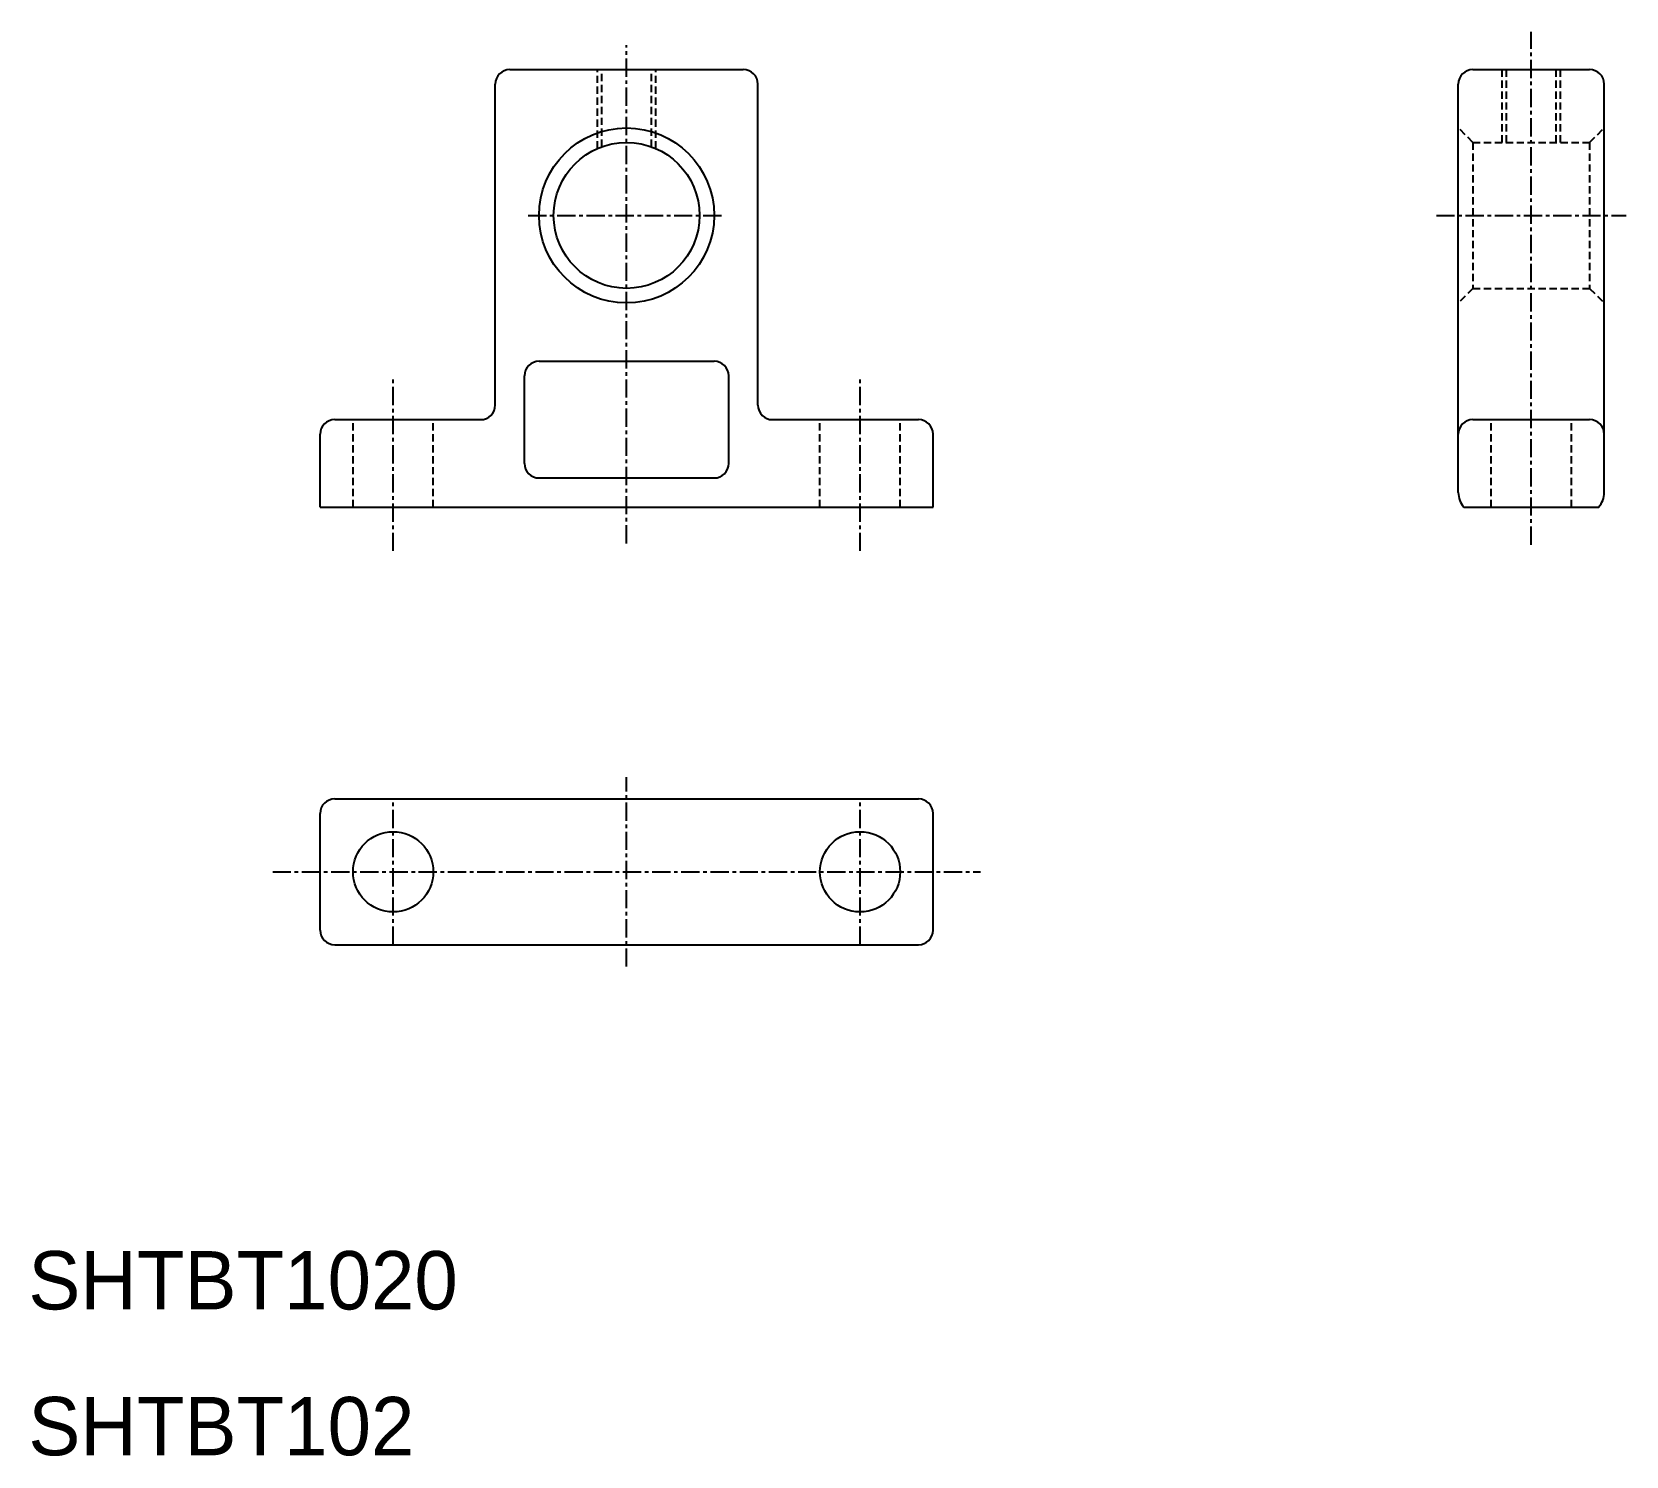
# Model space of a CAD drawing. Extents: x 10 to 119, y 10 to 108.
import ezdxf

# ---------------------------------------------------------------- set-up
doc = ezdxf.new("R2010")
doc.units = 0
doc.linetypes.add('CENTER', pattern=[2, 1.25, -0.25, 0.25, -0.25])
doc.linetypes.add('DASHED', pattern=[0.75, 0.5, -0.25])
doc.layers.get('0').update_dxf_attribs({"linetype": 'CONTINUOUS'})
doc.layers.add('CENTER', color=1, linetype='CENTER')

msp = doc.modelspace()

# ---------------------------------------------------------------- linework, layer by layer
at = {"color": 7, "linetype": 'CONTINUOUS'}
for p, q in [((43, 105), (59, 105)), ((109, 105), (117, 105)), ((42, 82), (42, 104)), ((60, 82), (60, 104)), ((108, 76), (108, 104)), ((118, 76), (118, 104)), ((45, 85), (57, 85)), ((44, 78), (44, 84)), ((58, 78), (58, 84)), ((31, 81), (41, 81)), ((61, 81), (71, 81)), ((109, 81), (117, 81)), ((30, 75), (30, 80)), ((72, 75), (72, 80)), ((45, 77), (57, 77)), ((30, 75), (72, 75)), ((108.38, 75), (117.62, 75)), ((31, 55), (71, 55)), ((30, 46), (30, 54)), ((72, 46), (72, 54)), ((31, 45), (71, 45))]:
    msp.add_line(p, q, dxfattribs=at)
at = {"color": 3, "linetype": 'DASHED'}
for p, q in [((49, 99.58), (49, 105)), ((49.3, 99.7), (49.3, 105)), ((52.7, 99.7), (52.7, 105)), ((53, 99.58), (53, 105)), ((111, 100), (111, 105)), ((111.3, 100), (111.3, 105)), ((114.7, 100), (114.7, 105)), ((115, 100), (115, 105)), ((109, 100), (108, 101)), ((117, 100), (118, 101)), ((109, 100), (117, 100)), ((109, 100), (109, 90)), ((117, 100), (117, 90)), ((109, 90), (108, 89)), ((109, 90), (117, 90)), ((117, 90), (118, 89)), ((32.25, 75), (32.25, 81)), ((37.75, 75), (37.75, 81)), ((64.25, 75), (64.25, 81)), ((69.75, 75), (69.75, 81)), ((110.25, 75), (110.25, 81)), ((115.75, 75), (115.75, 81))]:
    msp.add_line(p, q, dxfattribs=at)
at = {"color": 7, "linetype": 'CONTINUOUS'}
for centre, radius in [((51, 95), 6), ((51, 95), 5), ((35, 50), 2.75), ((67, 50), 2.75)]:
    msp.add_circle(centre, radius, dxfattribs=at)
for centre, radius, start, end in [((43, 104), 1, 90, 180), ((59, 104), 1, 0, 90), ((109, 104), 1, 90, 180), ((117, 104), 1, 0, 90), ((45, 84), 1, 90, 180), ((57, 84), 1, 0, 90), ((41, 82), 1, 270, 0), ((61, 82), 1, 180, 270), ((31, 80), 1, 90, 180), ((71, 80), 1, 0, 90), ((109, 80), 1, 90, 180), ((117, 80), 1, 0, 90), ((45, 78), 1, 180, 270), ((57, 78), 1, 270, 0), ((109.5, 76), 1.5, 180, 221.8103), ((116.5, 76), 1.5, 318.1897, 0), ((31, 54), 1, 90, 180), ((71, 54), 1, 0, 90), ((31, 46), 1, 180, 270), ((71, 46), 1, 270, 0)]:
    msp.add_arc(centre, radius, start, end, dxfattribs=at)
at = {"layer": 'CENTER', "color": 1, "linetype": 'CENTER'}
for p, q in [((113, 72.42), (113, 107.58)), ((51, 72.51), (51, 106.66)), ((44.25, 95), (57.75, 95)), ((106.5, 95), (119.5, 95)), ((35, 72), (35, 84)), ((67, 72), (67, 84)), ((51, 43.5), (51, 56.5)), ((35, 45), (35, 55)), ((67, 45), (67, 55)), ((26.75, 50), (75.25, 50))]:
    msp.add_line(p, q, dxfattribs=at)

# ---------------------------------------------------------------- texts
at = {"color": 7, "linetype": 'CONTINUOUS'}
for s, p in [('SHTBT1020', (10, 20)), ('SHTBT102', (10, 10))]:
    msp.add_text(s, height=4, dxfattribs=at).set_placement(p)

doc.saveas('drawing.dxf')
